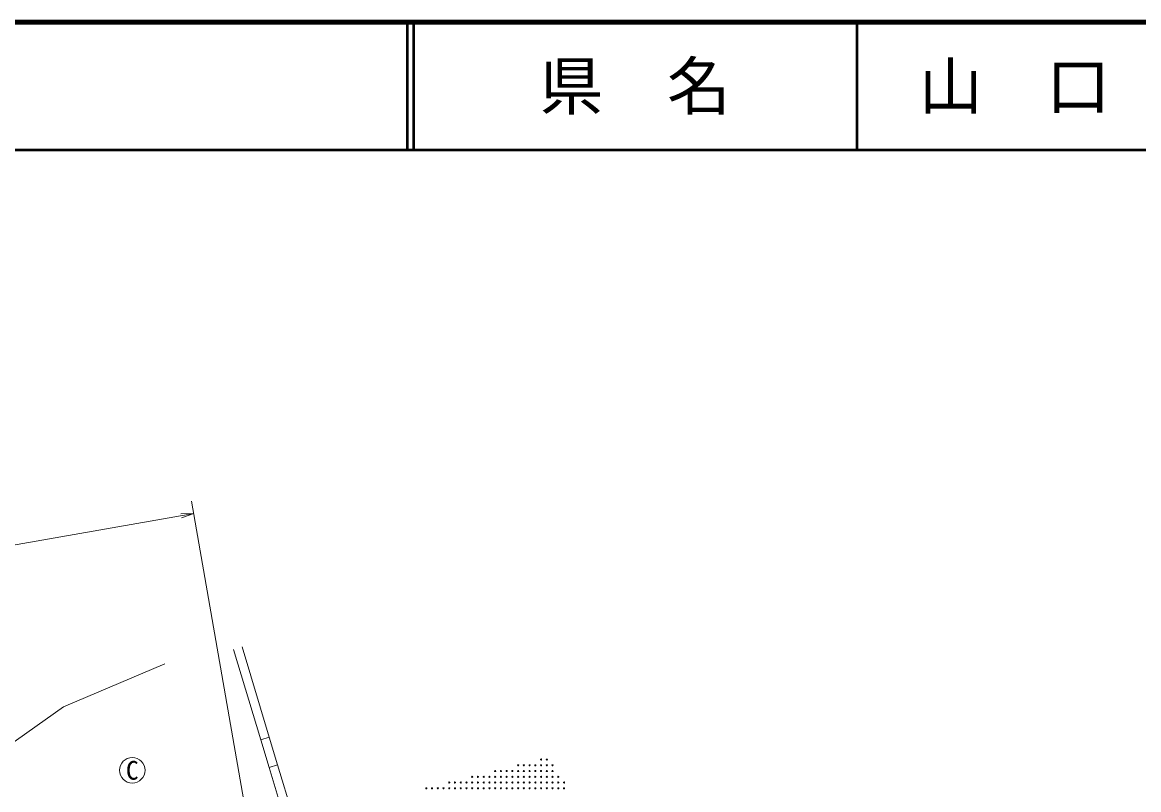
# Model space of a CAD drawing. Units: millimetres, scale not verified. Extents: x 40000 to 680000, y 20000 to 380000.
# Drawn here: x 267570 to 355115, y 319841 to 380000 of the extents above; entities that cross this region are included whole.
import ezdxf
from ezdxf.enums import TextEntityAlignment as Align

# ---------------------------------------------------------------- set-up
doc = ezdxf.new("R2010")
doc.units = ezdxf.units.MM
doc.header["$LTSCALE"] = 1000
doc.linetypes.add('DASHED', pattern=[7.5, 6, -1.5])
for name, color, linetype, lineweight in [('M-BGD', 7, 'Continuous', 13), ('M-STR-HTXT', 7, 'Continuous', 13), ('M-TTL', 2, 'Continuous', 140), ('M-TTL-LINE', 7, 'Continuous', 50)]:
    doc.layers.add(name, color=color, linetype=linetype, lineweight=lineweight)
doc.layers.add('M-TTL-TXT', color=7, linetype='Continuous')
doc.styles.add('ＭＳ ゴシック', font='')
doc.styles.get('ＭＳ ゴシック').set_extended_font_data('MS Gothic')

# ---------------------------------------------------------------- blocks, each defined once
blk = doc.blocks.new('open_arrow')
at = {"color": 0, "linetype": 'Continuous', "lineweight": -2}
blk.add_lwpolyline([(7.5, 1.25), (0, 0), (7.5, -1.25)], dxfattribs=at)

msp = doc.modelspace()

# ---------------------------------------------------------------- linework, layer by layer
at = {"layer": 'M-BGD'}
for p, q in [((284798, 331035), (286938, 323946)), ((284128, 330833), (286268, 323744)), ((270805, 326342), (278753, 329698)), ((265329, 322456), (270805, 326342)), ((286938, 323946), (286268, 323744)), ((287594, 321775), (286924, 321573)), ((286924, 321573), (288180, 317411)), ((287594, 321775), (288850, 317614))]:
    msp.add_line(p, q, dxfattribs=at)
at = {"layer": 'M-BGD', "linetype": 'DASHED'}
for p, q in [((286938, 323946), (287594, 321775)), ((286268, 323744), (286924, 321573))]:
    msp.add_line(p, q, dxfattribs=at)
at = {"layer": 'M-BGD'}
for centre, radius in [((276193, 321359), 1000), ((308250, 322201), 45), ((308701, 322200), 45), ((304650, 321301), 45), ((305101, 321300), 45), ((305551, 321301), 45), ((306000, 321301), 45), ((306450, 321750), 45), ((306450, 321301), 45), ((306900, 321300), 45), ((306901, 321751), 45), ((307350, 321751), 45), ((307350, 321301), 45), ((307801, 321750), 45), ((307801, 321301), 45), ((308250, 321300), 45), ((308251, 321751), 45), ((308700, 321751), 45), ((308700, 321300), 45), ((309151, 321750), 45), ((309151, 321301), 45), ((301051, 320401), 45), ((301500, 320400), 45), ((301951, 320400), 45), ((302401, 320401), 45), ((302850, 320401), 45), ((302851, 320850), 45), ((303300, 320851), 45), ((303301, 320400), 45), ((303750, 320400), 45), ((303751, 320851), 45), ((304200, 320850), 45), ((304200, 320401), 45), ((304650, 320850), 45), ((304651, 320400), 45), ((305100, 320400), 45), ((305101, 320851), 45), ((305550, 320850), 45), ((305550, 320401), 45), ((306001, 320850), 45), ((306001, 320401), 45), ((306450, 320400), 45), ((306451, 320851), 45), ((306900, 320851), 45), ((306901, 320401), 45), ((307351, 320850), 45), ((307351, 320401), 45), ((307800, 320850), 45), ((307801, 320400), 45), ((308250, 320851), 45), ((308251, 320400), 45), ((308700, 320401), 45), ((308701, 320850), 45), ((309150, 320850), 45), ((309151, 320400), 45), ((309600, 320851), 45), ((309601, 320400), 45), ((310050, 320400), 45), ((299251, 319950), 45), ((299701, 319951), 45), ((300150, 319951), 45), ((300601, 319950), 45), ((301050, 319950), 45), ((301500, 319951), 45), ((301951, 319951), 45), ((302400, 319950), 45), ((302851, 319951), 45), ((303301, 319951), 45), ((303751, 319950), 45), ((304201, 319951), 45), ((304650, 319951), 45), ((305101, 319950), 45), ((305551, 319950), 45), ((306000, 319950), 45), ((306450, 319951), 45), ((306901, 319950), 45), ((307350, 319950), 45), ((307801, 319951), 45), ((308251, 319950), 45), ((308700, 319950), 45), ((309151, 319951), 45), ((309600, 319951), 45), ((310051, 319950), 45)]:
    msp.add_circle(centre, radius, dxfattribs=at)
at = {"layer": 'M-STR-HTXT'}
for p, q in [((287833, 302449), (280839, 342466)), ((238693, 334084), (281011, 341481))]:
    msp.add_line(p, q, dxfattribs=at)
at = {"layer": 'M-TTL'}
msp.add_line((680000, 380000), (40000, 380000), dxfattribs=at)
at = {"layer": 'M-TTL-LINE'}
for p, q in [((297750, 380000), (297750, 370000)), ((298250, 380000), (298250, 370000)), ((333000, 380000), (333000, 370000)), ((40000, 370000), (680000, 370000))]:
    msp.add_line(p, q, dxfattribs=at)

# ---------------------------------------------------------------- block references
at = {"layer": 'M-STR-HTXT', "xscale": 133, "yscale": 133, "rotation": 189.9}
msp.add_blockref('open_arrow', (281011, 341481), dxfattribs=at)

# ---------------------------------------------------------------- texts
at = {"layer": 'M-BGD', "style": 'ＭＳ ゴシック'}
msp.add_text('C', height=1466, dxfattribs=at).set_placement((276193, 321359), align=Align.MIDDLE_CENTER)
at = {"layer": 'M-TTL-TXT', "style": 'ＭＳ ゴシック'}
for s, p in [('県\u3000名', (315625, 375000)), ('山\u3000口\u3000県', (350375, 375000))]:
    msp.add_text(s, height=3666, dxfattribs=at).set_placement(p, align=Align.MIDDLE_CENTER)

doc.saveas('drawing.dxf')
